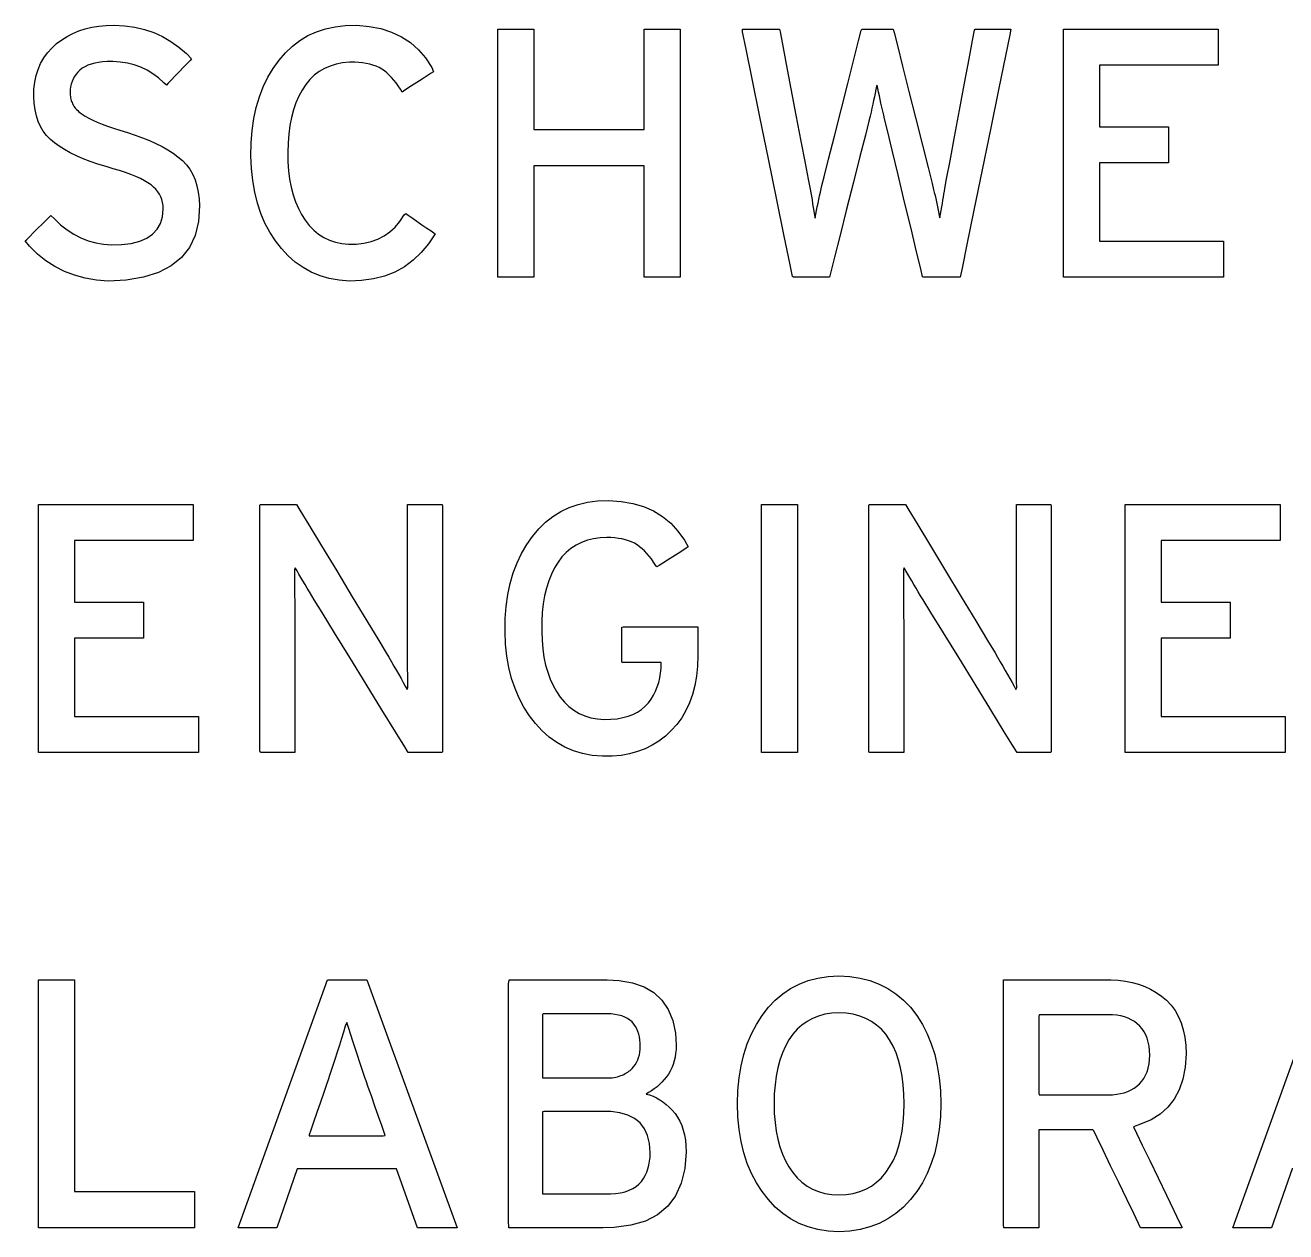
# Model space of a CAD drawing. Extents: x 1 to 47.7, y 0.2 to 33.3.
# Drawn here: x 18.58 to 19.132, y 10.969 to 11.497 of the extents above; entities that cross this region are included whole.
import ezdxf

# ---------------------------------------------------------------- set-up
doc = ezdxf.new("R2010")
doc.units = 0
doc.header["$MEASUREMENT"] = 0
doc.layers.add('4_0_____DWG', color=7, linetype='CONTINUOUS')

msp = doc.modelspace()

# ---------------------------------------------------------------- linework, layer by layer
at = {"layer": '4_0_____DWG'}
for points in [[(18.65675, 11.41778), (18.65631, 11.41093), (18.65485, 11.40488), (18.65237, 11.39963), (18.64887, 11.39517), (18.64435, 11.39152), (18.63881, 11.38866), (18.63225, 11.38659), (18.62468, 11.38533), (18.61678, 11.38492), (18.61161, 11.38533), (18.60669, 11.38617), (18.60201, 11.38743), (18.59759, 11.38912), (18.59341, 11.39123), (18.58949, 11.39377), (18.58581, 11.39673), (18.58238, 11.40012), (18.58045, 11.40249), (18.58113, 11.40317), (18.58242, 11.40445), (18.5841, 11.40613), (18.58599, 11.40801), (18.58788, 11.40989), (18.58958, 11.41159), (18.59089, 11.41289), (18.59161, 11.4136), (18.59321, 11.41208), (18.59596, 11.40953), (18.59881, 11.40731), (18.60178, 11.40541), (18.60485, 11.40384), (18.60803, 11.40259), (18.61131, 11.40167), (18.61471, 11.40107), (18.61821, 11.4008), (18.62266, 11.4009), (18.62691, 11.40142), (18.63058, 11.40234), (18.6337, 11.40367), (18.63625, 11.40541), (18.63825, 11.40756), (18.63968, 11.41011), (18.64054, 11.41308), (18.64085, 11.41645), (18.64079, 11.41794), (18.6406, 11.41927), (18.64028, 11.42055), (18.63982, 11.42176), (18.63923, 11.42292), (18.63851, 11.42402), (18.63766, 11.42507), (18.63667, 11.42606), (18.63555, 11.427), (18.63418, 11.42792), (18.63262, 11.42883), (18.63086, 11.42974), (18.6289, 11.43063), (18.62673, 11.43151), (18.62437, 11.43239), (18.6218, 11.43325), (18.61903, 11.4341), (18.61584, 11.43502), (18.61227, 11.43612), (18.60891, 11.43727), (18.60577, 11.43848), (18.60285, 11.43975), (18.60014, 11.44107), (18.59765, 11.44245), (18.59538, 11.44389), (18.59332, 11.44538), (18.59147, 11.44692), (18.58982, 11.4486), (18.58838, 11.45047), (18.58716, 11.45253), (18.58614, 11.45479), (18.58534, 11.45725), (18.58475, 11.45989), (18.58437, 11.46273), (18.58421, 11.46576), (18.58429, 11.46893), (18.58463, 11.47198), (18.58523, 11.47486), (18.58608, 11.47759), (18.58719, 11.48016), (18.58856, 11.48257), (18.59018, 11.48482), (18.59205, 11.48691), (18.59418, 11.48885), (18.59643, 11.49053), (18.5988, 11.49202), (18.60131, 11.4933), (18.60395, 11.49439), (18.60673, 11.49529), (18.60965, 11.49599), (18.61271, 11.49649), (18.6159, 11.4968), (18.61936, 11.4969), (18.62397, 11.49665), (18.6284, 11.49602), (18.63265, 11.49502), (18.6367, 11.49365), (18.64057, 11.49191), (18.64425, 11.4898), (18.64775, 11.48731), (18.65105, 11.48445), (18.65327, 11.48214), (18.65266, 11.48151), (18.65144, 11.48025), (18.64981, 11.47855), (18.64795, 11.47663), (18.64608, 11.47468), (18.64437, 11.47291), (18.64304, 11.47153), (18.64227, 11.47073), (18.64111, 11.4717), (18.63882, 11.47381), (18.63639, 11.47564), (18.63381, 11.4772), (18.63109, 11.4785), (18.62822, 11.47952), (18.62521, 11.48028), (18.62206, 11.48077), (18.61876, 11.481), (18.61627, 11.48097), (18.61434, 11.48083), (18.61253, 11.4806), (18.61086, 11.48027), (18.60931, 11.47986), (18.60789, 11.47935), (18.6066, 11.47874), (18.60544, 11.47805), (18.60441, 11.47727), (18.6035, 11.47637), (18.6027, 11.47542), (18.602, 11.47443), (18.60142, 11.47338), (18.60094, 11.47229), (18.60056, 11.47115), (18.6003, 11.46996), (18.60014, 11.46872), (18.60009, 11.46747), (18.60011, 11.46684), (18.60015, 11.46624), (18.60022, 11.46565), (18.60031, 11.46508), (18.60043, 11.46454), (18.60057, 11.46401), (18.60075, 11.4635), (18.60094, 11.46301), (18.60117, 11.46252), (18.60144, 11.46201), (18.60175, 11.4615), (18.6021, 11.461), (18.6025, 11.4605), (18.60293, 11.46001), (18.60342, 11.45953), (18.60394, 11.45905), (18.60451, 11.45858), (18.60536, 11.45796), (18.60669, 11.4571), (18.60824, 11.45624), (18.60999, 11.45538), (18.61196, 11.4545), (18.61413, 11.45362), (18.61652, 11.45273), (18.61912, 11.45183), (18.62193, 11.45092), (18.62524, 11.44992), (18.62863, 11.44882), (18.63183, 11.44765), (18.63486, 11.44642), (18.63771, 11.44513), (18.64039, 11.44378), (18.64288, 11.44236), (18.6452, 11.44088), (18.64734, 11.43933), (18.64928, 11.43769), (18.651, 11.43586), (18.6525, 11.43384), (18.65377, 11.43163), (18.65482, 11.42924), (18.65564, 11.42666), (18.65623, 11.42389), (18.6566, 11.42093)], [(18.7599, 11.40564), (18.75705, 11.40123), (18.75388, 11.39735), (18.75036, 11.394), (18.74651, 11.39116), (18.74232, 11.38886), (18.7378, 11.38708), (18.73294, 11.38582), (18.72774, 11.38509), (18.72246, 11.38492), (18.71791, 11.38531), (18.7136, 11.38609), (18.70953, 11.38727), (18.70569, 11.38885), (18.70208, 11.39082), (18.69871, 11.39318), (18.69558, 11.39595), (18.69268, 11.39911), (18.68998, 11.40259), (18.68755, 11.40632), (18.68542, 11.41031), (18.68361, 11.41456), (18.68211, 11.41908), (18.68093, 11.42386), (18.68005, 11.4289), (18.67949, 11.43421), (18.67924, 11.43978), (18.67935, 11.44545), (18.67979, 11.45088), (18.68054, 11.45604), (18.6816, 11.46095), (18.68298, 11.4656), (18.68466, 11.46999), (18.68666, 11.47413), (18.68897, 11.478), (18.69158, 11.48162), (18.69439, 11.48488), (18.69743, 11.48776), (18.70071, 11.49024), (18.70422, 11.49233), (18.70797, 11.49402), (18.71195, 11.49533), (18.71616, 11.49625), (18.72061, 11.49677), (18.72563, 11.49687), (18.73111, 11.4964), (18.73621, 11.4954), (18.7409, 11.49389), (18.74521, 11.49185), (18.74912, 11.48929), (18.75263, 11.4862), (18.75575, 11.48259), (18.75847, 11.47846), (18.75926, 11.47653), (18.75822, 11.47586), (18.75648, 11.47474), (18.7543, 11.47333), (18.75192, 11.47179), (18.7496, 11.4703), (18.7476, 11.469), (18.74615, 11.46807), (18.74552, 11.46766), (18.74472, 11.46894), (18.7438, 11.47035), (18.74284, 11.47167), (18.74187, 11.4729), (18.74087, 11.47403), (18.73984, 11.47508), (18.73879, 11.47604), (18.73771, 11.47691), (18.7366, 11.47769), (18.73538, 11.47835), (18.73408, 11.47893), (18.73271, 11.47943), (18.73127, 11.47984), (18.72976, 11.48018), (18.72817, 11.48043), (18.7265, 11.48061), (18.72477, 11.4807), (18.72245, 11.48068), (18.71944, 11.4804), (18.71661, 11.47985), (18.71396, 11.47904), (18.71148, 11.47795), (18.70917, 11.4766), (18.70704, 11.47498), (18.70509, 11.4731), (18.70331, 11.47094), (18.70168, 11.46849), (18.70022, 11.46581), (18.69896, 11.46292), (18.69788, 11.45983), (18.69701, 11.45652), (18.69632, 11.45301), (18.69583, 11.44928), (18.69553, 11.44535), (18.69542, 11.44121), (18.6955, 11.43709), (18.69578, 11.43318), (18.69624, 11.42947), (18.6969, 11.42597), (18.69776, 11.42268), (18.6988, 11.41958), (18.70004, 11.4167), (18.70147, 11.41401), (18.70309, 11.41152), (18.70484, 11.40922), (18.70677, 11.4072), (18.70888, 11.40547), (18.71116, 11.40403), (18.71362, 11.40287), (18.71625, 11.402), (18.71905, 11.40142), (18.72203, 11.40112), (18.72536, 11.40112), (18.72876, 11.40146), (18.73194, 11.40217), (18.7349, 11.40322), (18.73763, 11.40464), (18.74015, 11.40641), (18.74244, 11.40853), (18.74451, 11.41102), (18.74637, 11.41385), (18.74708, 11.41449), (18.74816, 11.41375), (18.74986, 11.41257), (18.75195, 11.41113), (18.75418, 11.40959), (18.75633, 11.4081), (18.75815, 11.40684), (18.75942, 11.40597)], [(18.98985, 11.38662), (18.98926, 11.38662), (18.98769, 11.38662), (18.98541, 11.38662), (18.98274, 11.38662), (18.97994, 11.38662), (18.97733, 11.38662), (18.97518, 11.38662), (18.97379, 11.38662), (18.97338, 11.38674), (18.97254, 11.39025), (18.97075, 11.3977), (18.9683, 11.40786), (18.9655, 11.41949), (18.96264, 11.43134), (18.96003, 11.44219), (18.95796, 11.45078), (18.95674, 11.45589), (18.95635, 11.45752), (18.95593, 11.45931), (18.95553, 11.46105), (18.95515, 11.46275), (18.95479, 11.46441), (18.95445, 11.46603), (18.95412, 11.4676), (18.95381, 11.46913), (18.95352, 11.47061), (18.95323, 11.47023), (18.95292, 11.46873), (18.9526, 11.46719), (18.95227, 11.4656), (18.95191, 11.46398), (18.95155, 11.46231), (18.95117, 11.4606), (18.95078, 11.45884), (18.95038, 11.45705), (18.94986, 11.45495), (18.9483, 11.44881), (18.94595, 11.4395), (18.94311, 11.42827), (18.9401, 11.41636), (18.93723, 11.40499), (18.93481, 11.39543), (18.93316, 11.38889), (18.93258, 11.38662), (18.93195, 11.38662), (18.93036, 11.38662), (18.9281, 11.38662), (18.92546, 11.38662), (18.92273, 11.38662), (18.92018, 11.38662), (18.9181, 11.38662), (18.91678, 11.38662), (18.9164, 11.38691), (18.91522, 11.3927), (18.91282, 11.40451), (18.90958, 11.4204), (18.9059, 11.43846), (18.90216, 11.45677), (18.89877, 11.47342), (18.89611, 11.48649), (18.89457, 11.49405), (18.89448, 11.49517), (18.89557, 11.49517), (18.89751, 11.49517), (18.90001, 11.49517), (18.90278, 11.49517), (18.90552, 11.49517), (18.90795, 11.49517), (18.90978, 11.49517), (18.91071, 11.49517), (18.911, 11.49399), (18.91203, 11.48858), (18.91368, 11.47988), (18.91572, 11.46912), (18.91793, 11.45748), (18.92007, 11.44621), (18.92191, 11.43649), (18.92323, 11.42955), (18.92379, 11.4266), (18.92407, 11.42517), (18.92437, 11.4236), (18.92466, 11.42201), (18.92495, 11.4204), (18.92522, 11.41878), (18.92549, 11.41714), (18.92575, 11.41549), (18.92601, 11.41382), (18.92626, 11.41249), (18.92659, 11.41414), (18.92692, 11.41577), (18.92725, 11.4174), (18.92759, 11.41901), (18.92792, 11.42061), (18.92826, 11.4222), (18.9286, 11.42378), (18.92894, 11.42535), (18.92925, 11.42668), (18.93024, 11.43058), (18.93217, 11.43822), (18.93475, 11.44839), (18.93765, 11.45987), (18.94059, 11.47144), (18.94324, 11.4819), (18.94529, 11.49002), (18.94645, 11.49459), (18.94674, 11.49517), (18.94771, 11.49517), (18.94939, 11.49517), (18.95153, 11.49517), (18.95388, 11.49517), (18.9562, 11.49517), (18.95824, 11.49517), (18.95976, 11.49517), (18.9605, 11.49517), (18.96089, 11.49377), (18.96234, 11.48802), (18.96461, 11.47897), (18.9674, 11.46787), (18.97039, 11.45594), (18.97328, 11.44444), (18.97575, 11.43461), (18.97749, 11.42768), (18.97818, 11.42491), (18.97849, 11.42367), (18.97881, 11.42234), (18.97913, 11.42098), (18.97944, 11.41958), (18.97974, 11.41815), (18.98003, 11.41668), (18.98032, 11.41518), (18.98061, 11.41364), (18.9809, 11.41258), (18.98121, 11.41423), (18.9815, 11.41583), (18.98178, 11.41737), (18.98205, 11.41886), (18.98229, 11.4203), (18.98252, 11.42168), (18.98273, 11.423), (18.98293, 11.42427), (18.98311, 11.42541), (18.9839, 11.42962), (18.9854, 11.43758), (18.98736, 11.44805), (18.98957, 11.45979), (18.99178, 11.47157), (18.99377, 11.48214), (18.99529, 11.49026), (18.99612, 11.4947), (18.99641, 11.49517), (18.99756, 11.49517), (18.9995, 11.49517), (19.00195, 11.49517), (19.00463, 11.49517), (19.00726, 11.49517), (19.00955, 11.49517), (19.01124, 11.49517), (19.01203, 11.49517), (19.01155, 11.4927), (19.00967, 11.4835), (19.00676, 11.46931), (19.00323, 11.45204), (18.99946, 11.4336), (18.99585, 11.41593), (18.99278, 11.40093), (18.99065, 11.39052)], [(18.87498, 11.22104), (18.87481, 11.21639), (18.87435, 11.21199), (18.87362, 11.20783), (18.8726, 11.20393), (18.87131, 11.20027), (18.86974, 11.19687), (18.86788, 11.19371), (18.86575, 11.19081), (18.86334, 11.18814), (18.86074, 11.18571), (18.85795, 11.18358), (18.85499, 11.18173), (18.85185, 11.18018), (18.84852, 11.17893), (18.84502, 11.17796), (18.84134, 11.17729), (18.83748, 11.17691), (18.83323, 11.17688), (18.82875, 11.17731), (18.8245, 11.17813), (18.82049, 11.17933), (18.8167, 11.18092), (18.81315, 11.1829), (18.80982, 11.18528), (18.80673, 11.18804), (18.80387, 11.19119), (18.8012, 11.19465), (18.7988, 11.19835), (18.7967, 11.20231), (18.79491, 11.20653), (18.79343, 11.21101), (18.79225, 11.21575), (18.79138, 11.22074), (18.79081, 11.226), (18.79055, 11.23152), (18.79065, 11.23715), (18.79107, 11.24253), (18.79179, 11.24767), (18.79283, 11.25255), (18.79416, 11.25718), (18.79581, 11.26156), (18.79776, 11.26568), (18.80002, 11.26955), (18.80259, 11.27316), (18.80534, 11.27644), (18.80832, 11.27934), (18.81154, 11.28186), (18.81498, 11.28398), (18.81866, 11.28573), (18.82256, 11.28709), (18.8267, 11.28807), (18.83107, 11.28866), (18.83582, 11.28885), (18.84133, 11.28848), (18.84646, 11.2876), (18.8512, 11.2862), (18.85555, 11.28429), (18.85951, 11.28187), (18.86309, 11.27893), (18.86627, 11.27547), (18.86907, 11.2715), (18.87067, 11.26853), (18.86987, 11.26802), (18.86833, 11.26704), (18.86629, 11.26573), (18.86399, 11.26425), (18.86168, 11.26277), (18.85959, 11.26143), (18.85796, 11.26039), (18.85705, 11.2598), (18.85646, 11.26051), (18.85555, 11.26194), (18.85461, 11.26328), (18.85364, 11.26453), (18.85264, 11.26569), (18.85161, 11.26677), (18.85056, 11.26775), (18.84948, 11.26865), (18.84837, 11.26946), (18.8472, 11.27014), (18.84594, 11.27072), (18.84462, 11.27123), (18.84322, 11.27166), (18.84175, 11.27201), (18.84021, 11.27228), (18.83859, 11.27248), (18.83691, 11.2726), (18.83516, 11.27265), (18.83222, 11.27251), (18.82932, 11.2721), (18.8266, 11.27143), (18.82404, 11.2705), (18.82165, 11.2693), (18.81942, 11.26784), (18.81737, 11.26611), (18.81548, 11.26413), (18.81376, 11.26187), (18.81221, 11.25933), (18.81084, 11.25659), (18.80967, 11.25365), (18.80868, 11.2505), (18.80789, 11.24714), (18.80728, 11.24358), (18.80686, 11.23981), (18.80663, 11.23583), (18.80659, 11.23169), (18.80674, 11.22768), (18.80708, 11.22387), (18.8076, 11.22026), (18.80832, 11.21685), (18.80922, 11.21365), (18.81032, 11.21064), (18.8116, 11.20784), (18.81307, 11.20523), (18.81473, 11.2028), (18.81654, 11.2006), (18.81852, 11.19867), (18.82067, 11.19703), (18.82299, 11.19567), (18.82548, 11.19459), (18.82814, 11.19379), (18.83097, 11.19327), (18.83396, 11.19303), (18.83689, 11.1931), (18.83958, 11.19336), (18.84209, 11.19381), (18.84441, 11.19444), (18.84656, 11.19525), (18.84852, 11.19624), (18.8503, 11.19741), (18.8519, 11.19877), (18.85331, 11.20031), (18.8545, 11.20196), (18.85555, 11.20368), (18.85645, 11.20546), (18.85722, 11.20731), (18.85784, 11.20924), (18.85833, 11.21123), (18.85867, 11.21328), (18.85887, 11.21541), (18.85894, 11.2175), (18.85894, 11.21752), (18.85894, 11.21756), (18.85894, 11.21763), (18.85894, 11.2177), (18.85894, 11.21778), (18.85894, 11.21785), (18.85894, 11.21791), (18.85894, 11.21795), (18.8589, 11.21796), (18.85801, 11.21796), (18.85617, 11.21796), (18.85368, 11.21796), (18.85083, 11.21796), (18.84794, 11.21796), (18.84529, 11.21796), (18.8432, 11.21796), (18.84196, 11.21796), (18.84175, 11.21807), (18.84175, 11.21906), (18.84175, 11.22086), (18.84175, 11.22321), (18.84175, 11.22582), (18.84175, 11.22842), (18.84175, 11.23075), (18.84175, 11.23252), (18.84175, 11.23346), (18.84222, 11.23355), (18.84471, 11.23355), (18.84882, 11.23355), (18.85397, 11.23355), (18.85958, 11.23355), (18.86506, 11.23355), (18.86984, 11.23355), (18.87333, 11.23355), (18.87494, 11.23355), (18.87498, 11.23325), (18.87498, 11.23218), (18.87498, 11.23054), (18.87498, 11.22855), (18.87498, 11.22643), (18.87498, 11.2244), (18.87498, 11.22268), (18.87498, 11.22149)], [(18.74814, 11.17856), (18.74661, 11.18104), (18.74253, 11.18767), (18.73666, 11.19721), (18.72975, 11.20843), (18.72258, 11.22008), (18.71589, 11.23095), (18.71046, 11.23978), (18.70703, 11.24535), (18.70593, 11.24714), (18.70491, 11.24884), (18.70393, 11.2505), (18.70298, 11.2521), (18.70205, 11.25366), (18.70117, 11.25517), (18.70031, 11.25663), (18.69949, 11.25804), (18.6987, 11.25941), (18.69837, 11.25853), (18.69838, 11.25592), (18.69839, 11.25322), (18.6984, 11.25044), (18.69841, 11.24758), (18.69843, 11.24464), (18.69846, 11.24161), (18.69848, 11.2385), (18.69852, 11.2353), (18.69852, 11.23331), (18.69852, 11.22826), (18.69852, 11.22065), (18.69852, 11.21152), (18.69852, 11.20188), (18.69852, 11.19274), (18.69852, 11.18514), (18.69852, 11.18009), (18.69851, 11.17856), (18.6978, 11.17856), (18.69621, 11.17856), (18.69399, 11.17856), (18.69144, 11.17856), (18.68884, 11.17856), (18.68645, 11.17856), (18.68455, 11.17856), (18.68343, 11.17856), (18.68324, 11.17932), (18.68324, 11.18636), (18.68324, 11.19915), (18.68324, 11.21575), (18.68324, 11.23417), (18.68324, 11.25245), (18.68324, 11.26862), (18.68324, 11.28072), (18.68324, 11.28677), (18.68354, 11.28711), (18.68486, 11.28711), (18.68694, 11.28711), (18.6895, 11.28711), (18.69225, 11.28711), (18.6949, 11.28711), (18.69715, 11.28711), (18.69871, 11.28711), (18.6993, 11.28711), (18.70075, 11.28469), (18.70465, 11.27824), (18.71025, 11.26896), (18.71683, 11.25804), (18.72367, 11.2467), (18.73005, 11.23613), (18.73524, 11.22753), (18.73851, 11.22211), (18.73961, 11.22026), (18.74079, 11.21825), (18.74191, 11.2163), (18.74299, 11.21443), (18.74402, 11.21263), (18.745, 11.21089), (18.74594, 11.20923), (18.74682, 11.20763), (18.74766, 11.2061), (18.74798, 11.20697), (18.74795, 11.20966), (18.74792, 11.21243), (18.7479, 11.21527), (18.74788, 11.21819), (18.74787, 11.22118), (18.74786, 11.22425), (18.74786, 11.2274), (18.74785, 11.23062), (18.74785, 11.23261), (18.74785, 11.23764), (18.74785, 11.24521), (18.74785, 11.2543), (18.74785, 11.2639), (18.74785, 11.27299), (18.74785, 11.28056), (18.74785, 11.28559), (18.74786, 11.28711), (18.74857, 11.28711), (18.75017, 11.28711), (18.75238, 11.28711), (18.75493, 11.28711), (18.75754, 11.28711), (18.75993, 11.28711), (18.76183, 11.28711), (18.76295, 11.28711), (18.76314, 11.28635), (18.76314, 11.27931), (18.76314, 11.26652), (18.76314, 11.24992), (18.76314, 11.2315), (18.76314, 11.21322), (18.76314, 11.19705), (18.76314, 11.18495), (18.76314, 11.1789), (18.76285, 11.17856), (18.76163, 11.17856), (18.75968, 11.17856), (18.75729, 11.17856), (18.75472, 11.17856), (18.75225, 11.17856), (18.75015, 11.17856), (18.74868, 11.17856)], [(19.01473, 11.17856), (19.0132, 11.18104), (19.00912, 11.18767), (19.00324, 11.19721), (18.99634, 11.20843), (18.98917, 11.22008), (18.98248, 11.23095), (18.97704, 11.23978), (18.97361, 11.24535), (18.97252, 11.24714), (18.9715, 11.24884), (18.97052, 11.2505), (18.96957, 11.2521), (18.96865, 11.25366), (18.96776, 11.25517), (18.96691, 11.25663), (18.96608, 11.25804), (18.96529, 11.25941), (18.96496, 11.25853), (18.96497, 11.25592), (18.96498, 11.25322), (18.96499, 11.25044), (18.96501, 11.24758), (18.96503, 11.24464), (18.96505, 11.24161), (18.96508, 11.2385), (18.96511, 11.2353), (18.96511, 11.23331), (18.96511, 11.22826), (18.96511, 11.22065), (18.96511, 11.21152), (18.96511, 11.20188), (18.96511, 11.19274), (18.96511, 11.18514), (18.96511, 11.18009), (18.9651, 11.17856), (18.96439, 11.17856), (18.96279, 11.17856), (18.96058, 11.17856), (18.95803, 11.17856), (18.95542, 11.17856), (18.95303, 11.17856), (18.95114, 11.17856), (18.95001, 11.17856), (18.94983, 11.17932), (18.94983, 11.18636), (18.94983, 11.19915), (18.94983, 11.21575), (18.94983, 11.23417), (18.94983, 11.25245), (18.94983, 11.26862), (18.94983, 11.28072), (18.94983, 11.28677), (18.95013, 11.28711), (18.95144, 11.28711), (18.95353, 11.28711), (18.95609, 11.28711), (18.95884, 11.28711), (18.96149, 11.28711), (18.96374, 11.28711), (18.9653, 11.28711), (18.96588, 11.28711), (18.96734, 11.28469), (18.97123, 11.27824), (18.97683, 11.26896), (18.98342, 11.25804), (18.99026, 11.2467), (18.99664, 11.23613), (19.00182, 11.22753), (19.00509, 11.22211), (19.0062, 11.22026), (19.00738, 11.21825), (19.0085, 11.2163), (19.00958, 11.21443), (19.01061, 11.21263), (19.01159, 11.21089), (19.01252, 11.20923), (19.01341, 11.20763), (19.01425, 11.2061), (19.01457, 11.20697), (19.01454, 11.20966), (19.01452, 11.21243), (19.0145, 11.21527), (19.01448, 11.21819), (19.01446, 11.22118), (19.01445, 11.22425), (19.01444, 11.2274), (19.01444, 11.23062), (19.01444, 11.23261), (19.01444, 11.23764), (19.01444, 11.24521), (19.01444, 11.2543), (19.01444, 11.2639), (19.01444, 11.27299), (19.01444, 11.28056), (19.01444, 11.28559), (19.01445, 11.28711), (19.01516, 11.28711), (19.01676, 11.28711), (19.01897, 11.28711), (19.02152, 11.28711), (19.02413, 11.28711), (19.02652, 11.28711), (19.02841, 11.28711), (19.02954, 11.28711), (19.02973, 11.28635), (19.02973, 11.27931), (19.02973, 11.26652), (19.02973, 11.24992), (19.02973, 11.2315), (19.02973, 11.21322), (19.02973, 11.19705), (19.02973, 11.18495), (19.02973, 11.1789), (19.02944, 11.17856), (19.02821, 11.17856), (19.02627, 11.17856), (19.02387, 11.17856), (19.02131, 11.17856), (19.01884, 11.17856), (19.01673, 11.17856), (19.01527, 11.17856)], [(18.86986, 11.0038), (18.86927, 10.99647), (18.86773, 10.99005), (18.86523, 10.98454), (18.86177, 10.97994), (18.85735, 10.97625), (18.85198, 10.97347), (18.84564, 10.9716), (18.83835, 10.97064), (18.83356, 10.9705), (18.83072, 10.9705), (18.82561, 10.9705), (18.81903, 10.9705), (18.81179, 10.9705), (18.80467, 10.9705), (18.7985, 10.9705), (18.79405, 10.9705), (18.79214, 10.9705), (18.79212, 10.97377), (18.79212, 10.98404), (18.79212, 10.99927), (18.79212, 11.01739), (18.79212, 11.03632), (18.79212, 11.05398), (18.79212, 11.06829), (18.79212, 11.07717), (18.79232, 11.07905), (18.79495, 11.07905), (18.80001, 11.07905), (18.80669, 11.07905), (18.81415, 11.07905), (18.82157, 11.07905), (18.82811, 11.07905), (18.83294, 11.07905), (18.83525, 11.07905), (18.84045, 11.07879), (18.84633, 11.07778), (18.85143, 11.07601), (18.85574, 11.07348), (18.85926, 11.07018), (18.862, 11.06613), (18.86396, 11.06131), (18.86513, 11.05573), (18.8655, 11.05044), (18.86543, 11.0486), (18.86525, 11.04683), (18.86498, 11.04514), (18.8646, 11.04352), (18.86412, 11.04198), (18.86353, 11.04051), (18.86285, 11.03911), (18.86206, 11.03779), (18.86119, 11.03655), (18.86026, 11.03539), (18.85926, 11.03429), (18.85821, 11.03325), (18.85708, 11.03228), (18.8559, 11.03137), (18.85465, 11.03052), (18.85334, 11.02974), (18.85229, 11.02907), (18.85383, 11.02864), (18.85534, 11.02808), (18.85681, 11.02739), (18.85826, 11.02657), (18.85967, 11.02562), (18.86105, 11.02455), (18.86239, 11.02334), (18.86371, 11.02201), (18.86496, 11.02055), (18.86608, 11.01895), (18.86705, 11.01721), (18.86788, 11.01532), (18.86856, 11.0133), (18.8691, 11.01114), (18.86949, 11.00883), (18.86975, 11.00638)], [(18.98136, 11.02482), (18.98117, 11.01904), (18.98065, 11.01354), (18.97981, 11.00832), (18.97866, 11.00337), (18.97718, 10.99871), (18.97538, 10.99433), (18.97326, 10.99023), (18.97082, 10.9864), (18.96804, 10.98283), (18.96498, 10.97961), (18.96168, 10.97681), (18.95814, 10.97443), (18.95435, 10.97246), (18.95031, 10.97091), (18.94604, 10.96978), (18.94152, 10.96906), (18.93675, 10.96876), (18.93202, 10.96906), (18.92755, 10.96978), (18.92332, 10.97091), (18.91934, 10.97246), (18.9156, 10.97443), (18.91211, 10.97681), (18.90888, 10.97961), (18.90589, 10.98283), (18.90311, 10.9864), (18.9006, 10.99023), (18.89843, 10.99433), (18.89658, 10.99871), (18.89507, 11.00337), (18.89388, 11.00832), (18.89303, 11.01354), (18.8925, 11.01904), (18.8923, 11.02482), (18.8925, 11.0306), (18.89303, 11.03611), (18.89388, 11.04134), (18.89507, 11.04631), (18.89658, 11.051), (18.89843, 11.05541), (18.9006, 11.05956), (18.90311, 11.06343), (18.90589, 11.06701), (18.90888, 11.07017), (18.91211, 11.07293), (18.9156, 11.07527), (18.91934, 11.0772), (18.92332, 11.07872), (18.92755, 11.07983), (18.93202, 11.08052), (18.93675, 11.0808), (18.94152, 11.08052), (18.94604, 11.07983), (18.95031, 11.07872), (18.95435, 11.0772), (18.95814, 11.07527), (18.96168, 11.07293), (18.96498, 11.07017), (18.96804, 11.06701), (18.97082, 11.06343), (18.97326, 11.05956), (18.97538, 11.05541), (18.97718, 11.051), (18.97866, 11.04631), (18.97981, 11.04134), (18.98065, 11.03611), (18.98117, 11.0306)], [(19.08873, 11.04659), (19.08833, 11.04083), (19.08733, 11.03562), (19.08574, 11.03095), (19.08355, 11.02683), (19.08076, 11.02326), (19.07737, 11.02023), (19.07339, 11.01775), (19.0688, 11.01581), (19.06569, 11.01464), (19.06701, 11.0119), (19.06952, 11.00671), (19.07281, 10.99992), (19.07648, 10.99233), (19.08013, 10.98478), (19.08337, 10.9781), (19.08578, 10.97311), (19.08698, 10.97063), (19.08668, 10.9705), (19.08515, 10.9705), (19.08275, 10.9705), (19.07981, 10.9705), (19.07666, 10.9705), (19.07366, 10.9705), (19.07113, 10.9705), (19.06942, 10.9705), (19.06885, 10.97051), (19.06794, 10.97238), (19.06579, 10.97683), (19.06277, 10.98307), (19.05927, 10.99028), (19.05568, 10.99768), (19.0524, 11.00446), (19.0498, 11.00982), (19.04828, 11.01296), (19.04785, 11.01345), (19.04624, 11.01345), (19.04337, 11.01345), (19.03967, 11.01345), (19.03559, 11.01345), (19.03157, 11.01345), (19.02806, 11.01345), (19.02549, 11.01345), (19.02431, 11.01345), (19.02428, 11.01237), (19.02428, 11.00854), (19.02428, 11.00272), (19.02428, 10.99569), (19.02428, 10.98826), (19.02428, 10.98124), (19.02428, 10.97541), (19.02428, 10.97158), (19.02425, 10.9705), (19.02349, 10.9705), (19.02182, 10.9705), (19.01953, 10.9705), (19.01692, 10.9705), (19.01427, 10.9705), (19.01187, 10.9705), (19.01, 10.9705), (19.00896, 10.9705), (19.00884, 10.97174), (19.00884, 10.97968), (19.00884, 10.99323), (19.00884, 11.01036), (19.00884, 11.02905), (19.00884, 11.04729), (19.00884, 11.06304), (19.00884, 11.07429), (19.00884, 11.07901), (19.01026, 11.07905), (19.0146, 11.07905), (19.02101, 11.07905), (19.02862, 11.07905), (19.03659, 11.07905), (19.04405, 11.07905), (19.05015, 11.07905), (19.05402, 11.07905), (19.05584, 11.07904), (19.05905, 11.07888), (19.06214, 11.07851), (19.0651, 11.07794), (19.06794, 11.07715), (19.07065, 11.07616), (19.07323, 11.07497), (19.07569, 11.07356), (19.07802, 11.07195), (19.08022, 11.0701), (19.08219, 11.068), (19.0839, 11.06566), (19.08534, 11.06309), (19.08654, 11.06027), (19.08747, 11.05721), (19.08815, 11.05391), (19.08857, 11.05037)], [(18.84977, 11.04997), (18.84972, 11.05138), (18.84959, 11.05274), (18.84937, 11.05404), (18.84907, 11.05529), (18.84867, 11.05648), (18.84819, 11.05761), (18.84762, 11.05869), (18.84697, 11.05971), (18.84617, 11.06064), (18.84521, 11.06144), (18.84413, 11.06215), (18.84293, 11.06275), (18.84162, 11.06325), (18.84019, 11.06364), (18.83863, 11.06393), (18.83696, 11.06412), (18.83517, 11.06421), (18.83409, 11.06421), (18.83122, 11.06421), (18.82711, 11.06421), (18.8223, 11.06421), (18.81736, 11.06421), (18.81284, 11.06421), (18.80928, 11.06421), (18.80723, 11.06421), (18.80695, 11.06393), (18.80695, 11.06189), (18.80695, 11.05834), (18.80695, 11.05383), (18.80695, 11.04891), (18.80695, 11.04413), (18.80695, 11.04003), (18.80695, 11.03717), (18.80695, 11.03609), (18.80803, 11.03609), (18.8109, 11.03609), (18.81501, 11.03609), (18.81982, 11.03609), (18.82476, 11.03609), (18.82929, 11.03609), (18.83285, 11.03609), (18.83489, 11.03609), (18.83564, 11.0361), (18.83656, 11.03613), (18.83743, 11.0362), (18.83827, 11.03631), (18.83907, 11.03645), (18.83984, 11.03663), (18.84057, 11.03685), (18.84127, 11.0371), (18.84193, 11.03738), (18.84255, 11.03768), (18.84315, 11.03799), (18.84373, 11.03832), (18.84428, 11.03867), (18.84481, 11.03904), (18.84532, 11.03943), (18.8458, 11.03984), (18.84625, 11.04027), (18.84685, 11.04095), (18.84753, 11.0419), (18.84813, 11.04291), (18.84863, 11.04397), (18.84904, 11.04507), (18.84936, 11.04622), (18.84959, 11.04742), (18.84972, 11.04867)], [(18.96532, 11.02482), (18.96522, 11.02909), (18.96492, 11.03313), (18.96442, 11.03695), (18.96372, 11.04056), (18.96283, 11.04394), (18.96173, 11.0471), (18.96044, 11.05004), (18.95895, 11.05276), (18.95725, 11.05522), (18.95534, 11.05739), (18.95325, 11.05927), (18.95098, 11.06086), (18.94851, 11.06218), (18.94585, 11.06321), (18.94301, 11.06395), (18.93997, 11.06441), (18.93675, 11.06459), (18.93359, 11.06441), (18.93062, 11.06395), (18.92782, 11.06321), (18.92521, 11.06218), (18.92278, 11.06086), (18.92052, 11.05927), (18.91845, 11.05739), (18.91656, 11.05522), (18.91485, 11.05276), (18.91332, 11.05004), (18.912, 11.0471), (18.91089, 11.04394), (18.90997, 11.04056), (18.90926, 11.03695), (18.90875, 11.03313), (18.90845, 11.02909), (18.90835, 11.02482), (18.90845, 11.02061), (18.90875, 11.01661), (18.90926, 11.01282), (18.90997, 11.00926), (18.91089, 11.00591), (18.912, 11.00278), (18.91332, 10.99986), (18.91485, 10.99716), (18.91656, 10.99464), (18.91845, 10.99237), (18.92052, 10.99041), (18.92278, 10.98875), (18.92521, 10.98739), (18.92782, 10.98633), (18.93062, 10.98557), (18.93359, 10.98512), (18.93675, 10.98497), (18.93997, 10.98512), (18.94301, 10.98557), (18.94585, 10.98633), (18.94851, 10.98739), (18.95098, 10.98875), (18.95325, 10.99041), (18.95534, 10.99237), (18.95725, 10.99464), (18.95895, 10.99716), (18.96044, 10.99986), (18.96173, 11.00278), (18.96283, 11.00591), (18.96372, 11.00926), (18.96442, 11.01282), (18.96492, 11.01661), (18.96522, 11.02061)], [(19.07284, 11.04614), (19.07274, 11.04815), (19.07251, 11.05004), (19.07216, 11.0518), (19.07167, 11.05344), (19.07106, 11.05495), (19.07032, 11.05634), (19.06946, 11.05761), (19.06847, 11.05875), (19.06734, 11.0598), (19.0661, 11.06074), (19.06476, 11.06156), (19.06332, 11.06225), (19.06179, 11.06281), (19.06015, 11.06324), (19.05842, 11.06354), (19.05659, 11.06371), (19.05492, 11.06376), (19.0534, 11.06376), (19.05, 11.06376), (19.04533, 11.06376), (19.04, 11.06376), (19.03462, 11.06376), (19.02982, 11.06376), (19.0262, 11.06376), (19.02438, 11.06376), (19.02428, 11.06305), (19.02428, 11.06), (19.02428, 11.0552), (19.02428, 11.04935), (19.02428, 11.04315), (19.02428, 11.0373), (19.02428, 11.0325), (19.02428, 11.02945), (19.02438, 11.02874), (19.0262, 11.02874), (19.02982, 11.02874), (19.03462, 11.02874), (19.04, 11.02874), (19.04533, 11.02874), (19.05, 11.02874), (19.0534, 11.02874), (19.05492, 11.02874), (19.05656, 11.02878), (19.05837, 11.02895), (19.06007, 11.02924), (19.06169, 11.02965), (19.06321, 11.03018), (19.06463, 11.03084), (19.06596, 11.03161), (19.06719, 11.03251), (19.06833, 11.03352), (19.06936, 11.03465), (19.07025, 11.03591), (19.07101, 11.03729), (19.07164, 11.03881), (19.07214, 11.04045), (19.07251, 11.04222), (19.07274, 11.04412)], [(18.72937, 11.03579), (18.72816, 11.03936), (18.727, 11.04279), (18.72591, 11.04607), (18.72488, 11.0492), (18.7239, 11.05219), (18.72298, 11.05504), (18.72213, 11.05775), (18.72133, 11.06031), (18.72061, 11.05882), (18.71983, 11.05619), (18.71899, 11.05341), (18.71808, 11.05046), (18.71709, 11.04736), (18.71604, 11.04411), (18.71492, 11.04069), (18.71372, 11.03712), (18.71309, 11.03526), (18.71237, 11.03317), (18.71117, 11.02973), (18.70969, 11.02548), (18.70812, 11.02096), (18.70664, 11.01671), (18.70544, 11.01326), (18.70472, 11.01117), (18.70482, 11.0108), (18.70718, 11.0108), (18.71151, 11.0108), (18.71708, 11.0108), (18.72316, 11.0108), (18.72903, 11.0108), (18.73394, 11.0108), (18.73718, 11.0108), (18.73806, 11.01084), (18.73757, 11.01224), (18.73653, 11.01523), (18.73513, 11.01924), (18.73356, 11.02375), (18.73201, 11.0282), (18.73067, 11.03206), (18.72972, 11.03477)], [(18.85408, 11.00334), (18.85375, 11.00735), (18.8529, 11.01086), (18.85154, 11.01387), (18.84965, 11.01638), (18.84724, 11.01838), (18.84432, 11.01988), (18.84087, 11.02087), (18.83691, 11.02136), (18.83495, 11.02142), (18.83251, 11.02142), (18.82858, 11.02142), (18.82377, 11.02142), (18.81866, 11.02142), (18.81384, 11.02142), (18.80992, 11.02142), (18.80747, 11.02142), (18.80695, 11.02125), (18.80695, 11.01894), (18.80695, 11.01451), (18.80695, 11.00872), (18.80695, 11.00229), (18.80695, 10.996), (18.80695, 10.99057), (18.80695, 10.98677), (18.80695, 10.98534), (18.80806, 10.98534), (18.81102, 10.98534), (18.81524, 10.98534), (18.82014, 10.98534), (18.82514, 10.98534), (18.82965, 10.98534), (18.8331, 10.98534), (18.83489, 10.98534), (18.83666, 10.98537), (18.83897, 10.98554), (18.84111, 10.98586), (18.84307, 10.98632), (18.84486, 10.98693), (18.84647, 10.98769), (18.8479, 10.9886), (18.84916, 10.98965), (18.85023, 10.99083), (18.85114, 10.99207), (18.85192, 10.9934), (18.85258, 10.99483), (18.85312, 10.99635), (18.85354, 10.99796), (18.85384, 10.99966), (18.85402, 11.00145)]]:
    msp.add_lwpolyline(points, close=True, dxfattribs=at)
for points in [[(18.8515, 11.38662), (18.8515, 11.43534), (18.8031, 11.43534), (18.8031, 11.38662), (18.78735, 11.38662), (18.78735, 11.49517), (18.8031, 11.49517), (18.8031, 11.45123), (18.8515, 11.45123), (18.8515, 11.49517), (18.86725, 11.49517), (18.86725, 11.38662), (18.8515, 11.38662)], [(19.03504, 11.38662), (19.03504, 11.49517), (19.10279, 11.49517), (19.10279, 11.47942), (19.05078, 11.47942), (19.05078, 11.45245), (19.081, 11.45245), (19.081, 11.4367), (19.05078, 11.4367), (19.05078, 11.40237), (19.10507, 11.40237), (19.10507, 11.38662), (19.03504, 11.38662)], [(18.58631, 11.17856), (18.58631, 11.28711), (18.65406, 11.28711), (18.65406, 11.27136), (18.60206, 11.27136), (18.60206, 11.24438), (18.63227, 11.24438), (18.63227, 11.22864), (18.60206, 11.22864), (18.60206, 11.19431), (18.65634, 11.19431), (18.65634, 11.17856), (18.58631, 11.17856)], [(18.9029, 11.17856), (18.9029, 11.28711), (18.91864, 11.28711), (18.91864, 11.17856), (18.9029, 11.17856)], [(19.06212, 11.17856), (19.06212, 11.28711), (19.12987, 11.28711), (19.12987, 11.27136), (19.07786, 11.27136), (19.07786, 11.24438), (19.10807, 11.24438), (19.10807, 11.22864), (19.07786, 11.22864), (19.07786, 11.19431), (19.13214, 11.19431), (19.13214, 11.17856), (19.06212, 11.17856)], [(18.58631, 10.9705), (18.58631, 11.07905), (18.60206, 11.07905), (18.60206, 10.98641), (18.65451, 10.98641), (18.65451, 10.9705), (18.58631, 10.9705)], [(18.75217, 10.9705), (18.74307, 10.99627), (18.69959, 10.99627), (18.69058, 10.9705), (18.67369, 10.9705), (18.71277, 11.07905), (18.73004, 11.07905), (18.76958, 10.9705), (18.75217, 10.9705)], [(19.1877, 10.9705), (19.17861, 10.99627), (19.13514, 10.99627), (19.12612, 10.9705), (19.10924, 10.9705), (19.14831, 11.07905), (19.16559, 11.07905), (19.20513, 10.9705), (19.1877, 10.9705)]]:
    msp.add_lwpolyline(points, dxfattribs=at)

doc.saveas('drawing.dxf')
